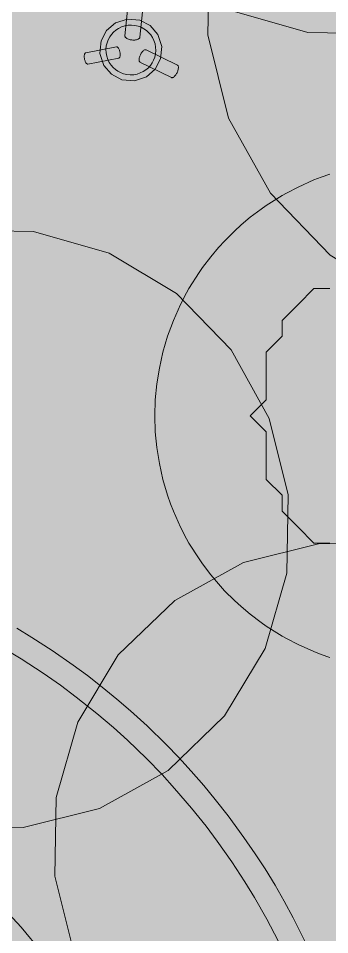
# Model space of a CAD drawing. Header units: millimetres. Extents: x -146962 to 322503, y -183624 to 284367.
# Drawn here: x 90338 to 92293, y 34838 to 40599 of the extents above; entities that cross this region are included whole.
import ezdxf

# ---------------------------------------------------------------- set-up
doc = ezdxf.new("R2010")
doc.units = ezdxf.units.MM
doc.layers.add('06_部屋の色', color=8, linetype='Continuous', lineweight=0)
doc.layers.add('30_敷地・外構', color=8, linetype='Continuous', lineweight=9)

msp = doc.modelspace()

# ---------------------------------------------------------------- hatches: boundary and pattern name
at = {"layer": '06_部屋の色', "true_color": 0xdde9cf}
msp.add_hatch(color=8, dxfattribs=at).paths.add_polyline_path([(83510.2, 29400.8), (83510.3, 31670.6), (83754.2, 32064.6), (83999.1, 32458.1), (84244.9, 32850.9), (84491.7, 33243.1), (84739.4, 33634.8), (84988.1, 34025.8), (85237.8, 34416.3), (85488.3, 34806.1), (85739.9, 35195.3), (85992.4, 35583.9), (86245.8, 35971.8), (86500.2, 36359.2), (86755.5, 36745.9), (87011.8, 37132), (87269, 37517.5), (87527.2, 37902.4), (87786.3, 38286.6), (88046.3, 38670.2), (88307.2, 39053.2), (88569.1, 39435.5), (88832, 39817.2), (89095.7, 40198.2), (89360.4, 40578.6), (89626, 40958.3), (89892.5, 41337.4), (90160, 41715.9), (90428.4, 42093.7), (90697.7, 42470.8), (90967.9, 42847.3), (91239, 43223.1), (91511.1, 43598.3), (91784.1, 43972.8), (92058, 44346.6), (92332.7, 44719.7), (92608.4, 45092.2), (92885.1, 45464), (93162.6, 45835.2), (93441, 46205.6), (93720.3, 46575.4), (94000.5, 46944.5), (94281.7, 47312.9), (94563.7, 47680.6), (94846.6, 48047.7), (95130.4, 48414), (95415.1, 48779.7), (95700.7, 49144.6), (95987.2, 49508.9), (96274.5, 49872.4), (96562.8, 50235.3), (96851.9, 50597.4), (97142, 50958.9), (97432.9, 51319.6), (97724.6, 51679.7), (98017.3, 52039), (98310.8, 52397.6), (98605.2, 52755.5), (98900.5, 53112.6), (99196.7, 53469.1), (99493.7, 53824.8), (99791.6, 54179.8), (100090.3, 54534), (100389.9, 54887.6), (100690.4, 55240.4), (100991.8, 55592.4), (101293.9, 55943.8), (101597, 56294.4), (101900.9, 56644.2), (102205.6, 56993.3), (102511.3, 57341.7), (102817.7, 57689.3), (103125, 58036.2), (103433.2, 58382.3), (103742.1, 58727.7), (104052, 59072.3), (104362.6, 59416.2), (104674.1, 59759.3), (104986.5, 60101.6), (105299.7, 60443.2), (105613.7, 60784), (105928.5, 61124.1), (106244.2, 61463.4), (106560.7, 61801.9), (106878, 62139.6), (107196.1, 62476.6), (107515.1, 62812.7), (107834.9, 63148.1), (108155.5, 63482.8), (108476.9, 63816.6), (108799.1, 64149.7), (109122.2, 64481.9), (109446, 64813.4), (109770.7, 65144.1), (110096.1, 65474), (110422.4, 65803.1), (110749.4, 66131.4), (111077.3, 66458.9), (111406, 66785.6), (111735.4, 67111.5), (112065.7, 67436.6), (112396.7, 67760.9), (112728.6, 68084.4), (113061.2, 68407.1), (113394.6, 68728.9), (113728.8, 69050), (114063.8, 69370.2), (114399.5, 69689.6), (114736, 70008.2), (115073.4, 70326), (115411.4, 70642.9), (115750.3, 70959.1), (116089.9, 71274.4), (116430.3, 71588.8), (116771.5, 71902.5), (117113.4, 72215.3), (117456.1, 72527.2), (117799.5, 72838.4), (118596.9, 72838.3), (118594.5, 29398.9)])
at = {"layer": '06_部屋の色', "true_color": 0xd0e1c2}
msp.add_hatch(color=8, dxfattribs=at).paths.add_polyline_path([(96795.3, 44800.1), (96995.1, 40900.1), (97594.9, 36900.1), (98994.7, 33400), (100394.5, 30199.9), (100394.5, 29399.9), (83510.2, 29400.8), (83510.3, 31670.6), (83714.7, 32000.8), (84134.5, 32674.5), (84134.5, 32674.5), (84558.1, 33348.1), (84558.1, 33348.1), (84985.6, 34021.8), (84985.6, 34021.8), (85417.2, 34695.5), (85852.8, 35369.1), (85852.8, 35369.1), (86292.4, 36042.8), (86292.4, 36042.8), (86736.1, 36716.4), (86736.1, 36716.4), (87184, 37390.1), (87184, 37390.1), (87636, 38063.8), (88092.1, 38737.4), (88552.4, 39411.1), (89017.2, 40084.7), (89486.2, 40758.4), (89486.2, 40758.4), (89959.4, 41432.1), (89959.4, 41432.1), (90437, 42105.7), (90919.2, 42779.4), (90919.2, 42779.4), (91405.8, 43453), (91896.8, 44126.7), (91896.8, 44126.7), (92392.4, 44800.3), (92392.4, 44800.3), (94845.5, 47200.2)])
at = {"layer": '30_敷地・外構', "true_color": 0xcfe0b8}
for points in [[(91311, 43899.6), (91742.5, 44138.8), (92221.2, 44258.2), (92714.6, 44249.6), (93188.8, 44113.6), (93611.7, 43859.5), (93954.5, 43504.6), (94193.7, 43073), (94313, 42594.3), (94304.4, 42101), (94168.4, 41626.7), (93914.3, 41203.8), (93559.4, 40861.1), (93127.9, 40621.9), (92649.1, 40502.5), (92155.8, 40511.1), (91681.6, 40647.1), (91258.6, 40901.2), (90915.9, 41256.1), (90676.7, 41687.7), (90557.3, 42166.4), (90566, 42659.7), (90702, 43134), (90956.1, 43556.9)], [(91686.8, 41555.7), (91965.1, 42018.9), (92353.8, 42394.3), (92826.4, 42656.2), (93350.8, 42787), (93891.1, 42777.5), (94410.5, 42628.6), (94873.7, 42350.3), (95249.1, 41961.6), (95511.1, 41488.9), (95641.8, 40964.6), (95632.4, 40424.3), (95483.4, 39904.9), (95205.1, 39441.7), (94816.4, 39066.3), (94343.8, 38804.3), (93819.4, 38673.6), (93279.1, 38683), (92759.7, 38832), (92296.5, 39110.3), (91921.1, 39499), (91659.1, 39971.6), (91528.4, 40495.9), (91537.8, 41036.2)], [(89462.2, 39149), (89941, 39268.3), (90434.3, 39259.7), (90908.6, 39123.7), (91331.5, 38869.6), (91674.2, 38514.7), (91913.4, 38083.2), (92032.8, 37604.4), (92024.2, 37111.1), (91888.2, 36636.8), (91634, 36213.9), (91279.1, 35871.2), (90847.6, 35632), (90368.9, 35512.6), (89875.6, 35521.2), (89401.3, 35657.2), (88978.4, 35911.3), (88635.6, 36266.3), (88396.4, 36697.8), (88277.1, 37176.5), (88285.7, 37669.8), (88421.7, 38144.1), (88675.8, 38567), (89030.7, 38909.8)], [(91752.1, 37178.8), (92230.9, 37298.2), (92724.2, 37289.6), (93198.4, 37153.6), (93621.4, 36899.5), (93964.1, 36544.6), (94203.3, 36113), (94322.7, 35634.3), (94314.1, 35141), (94178.1, 34666.7), (93923.9, 34243.8), (93569, 33901.1), (93137.5, 33661.9), (92658.8, 33542.5), (92165.5, 33551.1), (91691.2, 33687.1), (91268.3, 33941.2), (90925.5, 34296.1), (90686.3, 34727.7), (90567, 35206.4), (90575.6, 35699.7), (90711.6, 36174), (90965.7, 36596.9), (91320.6, 36939.6)]]:
    msp.add_hatch(color=8, dxfattribs=at).paths.add_polyline_path(points)

# ---------------------------------------------------------------- linework, layer by layer
at = {"layer": '30_敷地・外構'}
for points in [[(95641.8, 40964.6), (95632.4, 40424.3), (95483.4, 39904.9), (95205.1, 39441.7), (94816.4, 39066.3), (94343.8, 38804.3), (93819.4, 38673.6), (93279.1, 38683), (92759.7, 38832), (92296.5, 39110.3), (91921.1, 39499), (91659.1, 39971.6), (91528.4, 40495.9), (91537.8, 41036.2)], [(91040.5, 40464.9), (91034.8, 40466.4), (91029.3, 40468.3), (91024.1, 40470.5), (91019.5, 40473), (91015.5, 40475.7), (91012.3, 40478.6), (91009.9, 40481.6), (91008.3, 40484.5), (91007.5, 40487.3), (91007.5, 40490), (91029, 40689.4)], [(91122.5, 40679.3), (91101, 40479.9), (91100.3, 40477.3), (91099, 40474.7), (91096.8, 40472.2), (91093.8, 40469.8), (91090.1, 40467.7), (91085.6, 40465.9), (91080.5, 40464.4), (91075, 40463.3), (91069.2, 40462.7), (91063.3, 40462.4), (91057.5, 40462.6), (91051.8, 40463), (91046.2, 40463.8), (91040.5, 40464.9)], [(93127.9, 40621.9), (92649.1, 40502.5), (92155.8, 40511.1), (91681.6, 40647.1)], [(90858, 40457.3), (90892.1, 40522.1), (90947.6, 40569.9), (91023, 40594.7), (91101.9, 40587.5), (91166.8, 40553.4), (91214.6, 40497.9), (91239.3, 40422.6), (91232.1, 40343.6), (91198.1, 40278.7), (91142.5, 40230.9), (91067.2, 40206.2), (90988.2, 40213.4), (90923.4, 40247.4), (90875.6, 40303), (90850.8, 40378.3), (90852.8, 40400.1), (90858, 40457.3)], [(90911.9, 40482.3), (90922.7, 40497.8), (90935.3, 40511.8), (90950.1, 40524.7), (90967.1, 40536), (90985.9, 40545.2), (91006.2, 40551.9), (91027.4, 40555.8), (91048.9, 40556.8), (91070.2, 40554.8), (91090.6, 40550.1), (91109.6, 40542.9), (91127, 40533.6), (91142.4, 40522.8), (91156.5, 40510.2), (91169.4, 40495.4), (91180.7, 40478.4), (91189.9, 40459.6), (91196.6, 40439.3), (91200.5, 40418.1), (91201.4, 40396.6), (91199.5, 40375.4), (91194.7, 40354.9), (91187.5, 40335.9), (91178.3, 40318.5), (91167.5, 40303.1), (91154.9, 40289), (91140, 40276.1), (91123.1, 40264.8), (91104.2, 40255.6), (91084, 40248.9), (91062.8, 40245), (91041.3, 40244.1), (91020, 40246), (90999.6, 40250.8), (90980.5, 40258), (90963.2, 40267.2), (90947.7, 40278), (90933.7, 40290.6), (90920.8, 40305.5), (90909.5, 40322.5), (90900.3, 40341.3), (90893.6, 40361.5), (90889.7, 40382.7), (90888.7, 40404.2), (90890.7, 40425.5), (90895.4, 40445.9), (90902.6, 40465), (90911.9, 40482.3)], [(90757.4, 40331), (90755.9, 40335.3), (90754.7, 40339.6), (90753.8, 40343.9), (90753.1, 40348.1), (90752.5, 40352.6), (90752.3, 40357.1), (90752.3, 40361.6), (90752.6, 40365.9), (90753.2, 40369.8), (90754.2, 40373.3), (90755.3, 40376.3), (90756.7, 40378.7), (90758.3, 40380.5), (90760, 40381.7), (90761.7, 40382.3), (90954.7, 40419.8), (90956.6, 40419.8), (90958.6, 40419.4), (90960.7, 40418.3), (90962.9, 40416.6), (90965.1, 40414.3), (90967.3, 40411.4), (90969.3, 40408), (90971.2, 40404.1), (90972.9, 40400), (90974.3, 40395.7), (90975.5, 40391.4), (90976.5, 40387.1), (90977.2, 40382.8), (90977.7, 40378.3), (90978, 40373.8), (90978, 40369.3), (90977.6, 40365.1), (90977, 40361.1), (90976.1, 40357.6), (90974.9, 40354.6), (90973.5, 40352.2), (90972, 40350.5), (90970.3, 40349.3), (90968.5, 40348.7), (90775.5, 40311.2), (90773.7, 40311.1), (90771.7, 40311.6), (90769.6, 40312.6), (90767.4, 40314.3), (90765.2, 40316.6), (90763, 40319.6), (90760.9, 40323), (90759, 40326.8), (90757.4, 40331)], [(91096.5, 40341.1), (91097, 40345.8), (91098, 40350.8), (91099.4, 40355.9), (91101.1, 40361.1), (91103.1, 40366), (91105.2, 40370.7), (91107.7, 40375.3), (91110.4, 40379.9), (91113.4, 40384.4), (91116.6, 40388.6), (91120, 40392.4), (91123.4, 40395.7), (91126.8, 40398.4), (91130.1, 40400.4), (91133.1, 40401.6), (91135.9, 40402.2), (91138.3, 40402.1), (91140.4, 40401.4), (91337.8, 40304), (91339.6, 40302.8), (91341.1, 40300.9), (91342.4, 40298.4), (91343.2, 40295.2), (91343.6, 40291.4), (91343.6, 40287.1), (91343, 40282.3), (91342.1, 40277.3), (91340.7, 40272.2), (91338.9, 40267.1), (91337, 40262.1), (91334.8, 40257.4), (91332.4, 40252.8), (91329.6, 40248.2), (91326.6, 40243.8), (91323.4, 40239.6), (91320, 40235.7), (91316.6, 40232.4), (91313.2, 40229.8), (91309.9, 40227.8), (91306.9, 40226.5), (91304.1, 40226), (91301.7, 40226.1), (91299.7, 40226.7), (91102.2, 40324.2), (91100.4, 40325.4), (91098.9, 40327.3), (91097.7, 40329.8), (91096.8, 40333), (91096.4, 40336.8), (91096.5, 40341.1)], [(92295, 39619.5), (92240.5, 39600.4), (92195, 39583.3), (92095, 39538.2), (92021.6, 39500.4), (91995, 39485.7), (91895, 39422.4), (91863.6, 39400.4), (91795, 39348.3), (91737.8, 39300.4), (91695, 39261.3), (91634.1, 39200.4), (91595, 39157.6), (91547, 39100.4), (91495, 39031.8), (91473, 39000.4), (91409.7, 38900.4), (91395, 38873.8), (91357.2, 38800.4), (91312.1, 38700.4), (91295, 38655), (91275.8, 38600.4), (91246.6, 38500.4), (91223.8, 38400.4), (91207.7, 38300.4), (91198.1, 38200.4), (91195, 38100.4), (91195, 38100.4), (91195, 38100.4), (91198.1, 38000.4), (91207.7, 37900.4), (91223.8, 37800.4), (91246.6, 37700.4), (91275.8, 37600.4), (91294.9, 37545.8), (91312, 37500.4), (91357.1, 37400.4), (91394.9, 37327), (91409.6, 37300.4), (91472.9, 37200.4), (91494.9, 37168.9), (91546.9, 37100.4), (91594.9, 37043.2), (91634, 37000.4), (91694.9, 36939.4), (91737.7, 36900.4), (91794.9, 36852.4), (91863.4, 36800.4), (91894.9, 36778.3), (91994.9, 36715), (92021.4, 36700.4), (92094.9, 36662.6), (92194.9, 36617.4), (92240.3, 36600.4), (92294.9, 36581.2)], [(89941, 39268.3), (90434.3, 39259.7), (90908.6, 39123.7), (91331.5, 38869.6), (91674.2, 38514.7), (91913.4, 38083.2), (92032.8, 37604.4), (92024.2, 37111.1), (91888.2, 36636.8), (91634, 36213.9), (91279.1, 35871.2), (90847.6, 35632), (90368.9, 35512.6), (89875.6, 35521.2)], [(92295, 38900.4), (92195, 38900.4), (92095, 38800.4), (91995, 38700.4), (91995, 38600.4), (91895, 38500.4), (91895, 38400.4), (91895, 38300.4), (91895, 38200.4), (91795, 38100.4), (91895, 38000.4), (91894.9, 37900.4), (91894.9, 37800.4), (91894.9, 37700.4), (91994.9, 37600.4), (91994.9, 37500.4), (92094.9, 37400.4), (92194.9, 37300.4), (92294.9, 37300.4)], [(91752.1, 37178.8), (92230.9, 37298.2), (92724.2, 37289.6), (93198.4, 37153.6), (93621.4, 36899.5), (93964.1, 36544.6), (94203.3, 36113), (94322.7, 35634.3), (94314.1, 35141), (94178.1, 34666.7)], [(90686.3, 34727.7), (90567, 35206.4), (90575.6, 35699.7), (90711.6, 36174), (90965.7, 36596.9), (91320.6, 36939.6), (91752.1, 37178.8)], [(90327.9, 36764.9), (90423.3, 36707.2), (90551.4, 36624.3), (90682.9, 36533.3), (90772.6, 36467), (90865, 36395.1), (90957.7, 36319.1), (91042.1, 36246.2), (91146.4, 36150.8), (91267.7, 36032.7), (91346.4, 35951.1), (91424.3, 35866.1), (91503.4, 35775.2), (91575.2, 35688.4), (91655.4, 35585.8), (91755.4, 35449.3), (91825.8, 35346.5), (91887.5, 35251.2), (91950.4, 35148.4), (92007.5, 35049.3), (92064.3, 34944.7), (92140.3, 34793.4)], [(90245.3, 36639.4), (90356, 36572.2), (90494.7, 36481.7), (90602.1, 36406.6), (90702.1, 36332), (90831.6, 36228.8), (90935, 36140.7), (91024, 36060.2), (91143.1, 35945.1), (91240.9, 35844.3), (91319.7, 35758), (91426.3, 35633.2), (91517.1, 35519.9), (91587.3, 35426.4), (91678.8, 35296), (91761, 35170.6), (91821.9, 35070.9), (91898.3, 34936.4), (91970.4, 34799.6)], [(90483.8, 34730.9), (90356.2, 34884.9), (90219.2, 35030.5)]]:
    msp.add_lwpolyline(points, dxfattribs=at)

doc.saveas('drawing.dxf')
